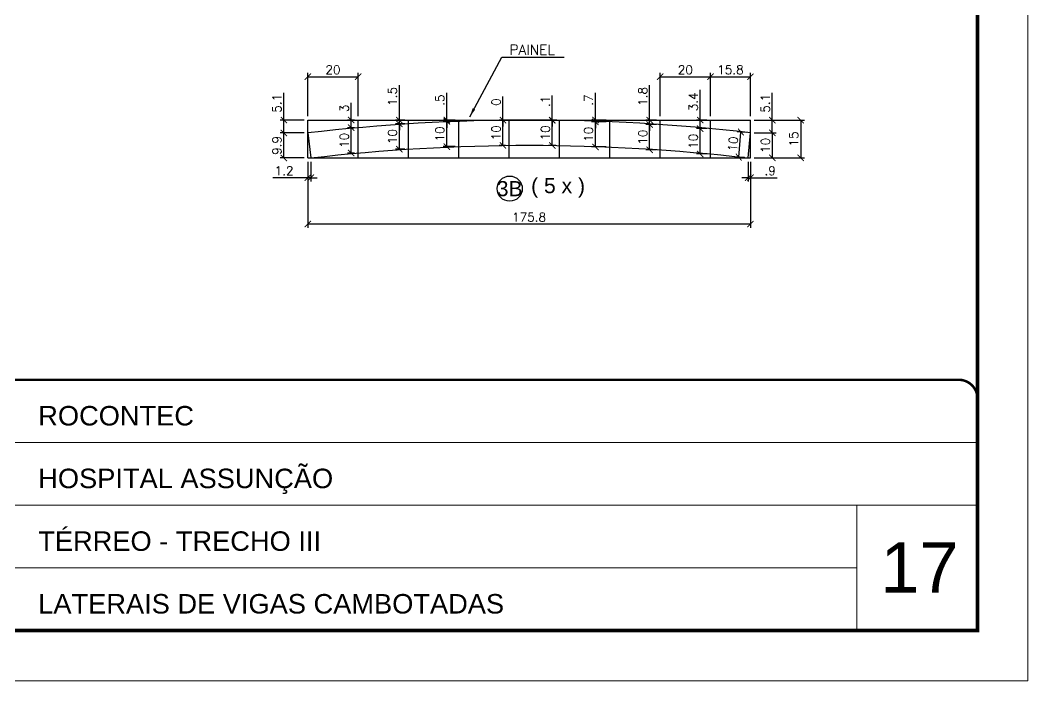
# Model space of a CAD drawing. Extents: x 2582 to 128055, y -26396 to 2611.
# Drawn here: x 3266 to 4067, y -3424 to -2899 of the extents above; entities that cross this region are included whole.
import ezdxf
from ezdxf.enums import TextEntityAlignment as Align

# ---------------------------------------------------------------- set-up
doc = ezdxf.new("R2010")
doc.units = 0
doc.header["$PDMODE"] = 35
doc.linetypes.add('CONTINUO', pattern=[0])
doc.linetypes.add('DASHED', pattern=[0.75, 0.5, -0.25])
for name, color, linetype in [('220', 4, 'Continuous'), ('COTA', 241, 'Continuous'), ('Painéis', 200, 'Continuous'), ('Romaneio', 10, 'Continuous')]:
    doc.layers.add(name, color=color, linetype=linetype)
for name, color, linetype, lineweight in [('CARIMBO', 255, 'Continuous', 9), ('Folhas', 255, 'Continuous', 9), ('SARRAFO DE PRESSAO', 251, 'DASHED', 9)]:
    doc.layers.add(name, color=color, linetype=linetype, lineweight=lineweight)
doc.styles.add('ARIAL', font='arial.ttf')
doc.styles.add('COTA TECNICA', font='techl___.ttf', dxfattribs={"height": 10})
doc.styles.add('Romans', font='romans.shx')
doc.dimstyles.new('Cota Seção (2x)', dxfattribs={"dimtxt": 7, "dimasz": 5, "dimexe": 3, "dimexo": 3, "dimgap": 2, "dimtad": 3, "dimdec": 1, "dimlfac": 0.5, "dimzin": 12, "dimdsep": 46, "dimtxsty": 'Romans', "dimblk": 'ARCHTICK', "dimcen": 0, "dimclrd": 4, "dimclre": 4, "dimclrt": 1, "dimadec": 1, "dimazin": 3, "dimtfac": 1, "dimtdec": 1, "dimtmove": 0, "dimatfit": 3, "dimldrblk": 'OBLIQUE', "dimfxl": 1, "dimtolj": 1, "dimtzin": 12, "dimarcsym": 0})
doc.dimstyles.new('PAINEL', dxfattribs={"dimtxt": 10, "dimasz": 3, "dimexe": 3, "dimexo": 3, "dimgap": 3, "dimtad": 1, "dimdec": 1, "dimzin": 12, "dimdsep": 46, "dimtxsty": 'COTA TECNICA', "dimblk1": 'OBLIQUE', "dimblk2": 'OBLIQUE', "dimsah": 1, "dimcen": 0.9, "dimclrd": 4, "dimclre": 4, "dimclrt": 240, "dimadec": 1, "dimazin": 3, "dimtfac": 1, "dimtdec": 1, "dimtmove": 0, "dimatfit": 3, "dimfxl": 1, "dimtolj": 1, "dimtzin": 12, "dimarcsym": 0})

# ---------------------------------------------------------------- blocks, each defined once
blk = doc.blocks.new('9999999999')
at = {"color": 30, "linetype": 'CONTINUO'}
for p, q in [((98564.56, 34379.64), (99583.98, 34379.64)), ((98564.56, 34329.83), (99487.98, 34329.83)), ((99583.98, 34329.83), (99487.98, 34329.83)), ((99487.98, 34329.83), (99487.98, 34230.21)), ((98564.56, 34280.02), (99487.98, 34280.02))]:
    blk.add_line(p, q, dxfattribs=at)
at = {"color": 30, "linetype": 'CONTINUO', "const_width": 2}
blk.add_lwpolyline([(99583.98, 34230.21), (99583.98, 34414.45, 0.414214), (99568.98, 34429.45), (98228.98, 34429.45, 0.414214), (98213.98, 34414.45), (98213.98, 34245.21, 0.414214), (98228.98, 34230.21), (99583.98, 34230.21)], format="xyb", dxfattribs=at)
at = {"layer": 'Folhas'}
blk.add_lwpolyline([(98138.98, 34190.21), (99623.98, 34190.21), (99623.98, 35240.21), (98138.98, 35240.21)], close=True, dxfattribs=at)
at = {"layer": 'Folhas', "color": 30, "const_width": 3}
blk.add_lwpolyline([(98213.98, 34230.21), (99583.98, 34230.21), (99583.98, 35200.21), (98213.98, 35200.21)], close=True, dxfattribs=at)
at = {"color": 7, "linetype": 'Continuous', "ltscale": 5, "style": 'ARIAL'}
for s, height, p in [('ROCONTEC', 15.483, (98837.68, 34393.13)), ('HOSPITAL ASSUNÇÃO', 15.4829, (98837.68, 34343.32)), ('TÉRREO - TRECHO III', 15.4829, (98837.68, 34293.51)), ('LATERAIS DE VIGAS CAMBOTADAS', 15.4829, (98837.68, 34243.7))]:
    blk.add_text(s, height=height, dxfattribs=at).set_placement(p)
blk = doc.blocks.new('_ArchTick')
at = {"color": 0, "linetype": 'ByBlock', "const_width": 0.15}
blk.add_lwpolyline([(-0.5, -0.5), (0.5, 0.5)], dxfattribs=at)
blk = doc.blocks.new('*D692')
at = {"layer": '220', "color": 4, "lineweight": -2, "transparency": 16777216}
for p, q in [((3494.51, -2975.89), (3494.51, -2941.4)), ((3494.51, -2944.4), (3534.51, -2944.4)), ((3534.51, -2975.89), (3534.51, -2941.4))]:
    blk.add_line(p, q, dxfattribs=at)
at = {"layer": 'Defpoints', "color": 0, "transparency": 16777216}
for p in [(3534.51, -2944.4), (3494.51, -2978.89), (3534.51, -2978.89)]:
    blk.add_point(p, dxfattribs=at)
at = {"layer": '220', "color": 4, "lineweight": -2, "transparency": 16777216, "xscale": 5, "yscale": 5, "zscale": 5, "rotation": 180}
blk.add_blockref('_ArchTick', (3494.51, -2944.4), dxfattribs=at)
at = {"layer": '220', "color": 4, "lineweight": -2, "transparency": 16777216, "xscale": 5, "yscale": 5, "zscale": 5}
blk.add_blockref('_ArchTick', (3534.51, -2944.4), dxfattribs=at)
at = {"layer": '220', "color": 1, "transparency": 16777216, "insert": (3514.51, -2938.9), "char_height": 7, "attachment_point": 5, "style": 'Romans'}
blk.add_mtext('\\A1;20', dxfattribs=at)
blk = doc.blocks.new('_Oblique')
at = {"color": 0, "linetype": 'ByBlock', "lineweight": -2}
blk.add_line((-0.5, -0.5), (0.5, 0.5), dxfattribs=at)
blk = doc.blocks.new('*D693')
at = {"layer": '220', "color": 4, "lineweight": -2, "transparency": 16777216}
for p, q in [((3774.51, -2975.89), (3774.51, -2941.4)), ((3774.51, -2944.4), (3814.51, -2944.4)), ((3814.51, -2975.89), (3814.51, -2941.4))]:
    blk.add_line(p, q, dxfattribs=at)
at = {"layer": 'Defpoints', "color": 0, "transparency": 16777216}
for p in [(3814.51, -2944.4), (3774.51, -2978.89), (3814.51, -2978.89)]:
    blk.add_point(p, dxfattribs=at)
at = {"layer": '220', "color": 4, "lineweight": -2, "transparency": 16777216, "xscale": 5, "yscale": 5, "zscale": 5, "rotation": 180}
blk.add_blockref('_ArchTick', (3774.51, -2944.4), dxfattribs=at)
at = {"layer": '220', "color": 4, "lineweight": -2, "transparency": 16777216, "xscale": 5, "yscale": 5, "zscale": 5}
blk.add_blockref('_ArchTick', (3814.51, -2944.4), dxfattribs=at)
at = {"layer": '220', "color": 1, "transparency": 16777216, "insert": (3794.51, -2938.9), "char_height": 7, "attachment_point": 5, "style": 'Romans'}
blk.add_mtext('\\A1;20', dxfattribs=at)
blk = doc.blocks.new('*D694')
at = {"layer": '220', "color": 4, "lineweight": -2, "transparency": 16777216}
for p, q in [((3814.51, -2975.89), (3814.51, -2941.4)), ((3814.51, -2944.4), (3846.18, -2944.4)), ((3846.18, -2975.89), (3846.18, -2941.4))]:
    blk.add_line(p, q, dxfattribs=at)
at = {"layer": 'Defpoints', "color": 0, "transparency": 16777216}
for p in [(3846.18, -2944.4), (3814.51, -2978.89), (3846.18, -2978.89)]:
    blk.add_point(p, dxfattribs=at)
at = {"layer": '220', "color": 4, "lineweight": -2, "transparency": 16777216, "xscale": 5, "yscale": 5, "zscale": 5, "rotation": 180}
blk.add_blockref('_ArchTick', (3814.51, -2944.4), dxfattribs=at)
at = {"layer": '220', "color": 4, "lineweight": -2, "transparency": 16777216, "xscale": 5, "yscale": 5, "zscale": 5}
blk.add_blockref('_ArchTick', (3846.18, -2944.4), dxfattribs=at)
at = {"layer": '220', "color": 1, "transparency": 16777216, "insert": (3830.34, -2938.9), "char_height": 7, "attachment_point": 5, "style": 'Romans'}
blk.add_mtext('\\A1;15.8', dxfattribs=at)
blk = doc.blocks.new('*D695')
at = {"layer": '220', "color": 4, "lineweight": -2, "transparency": 16777216}
for p, q in [((3529, -2978.89), (3529, -2965.23)), ((3531.51, -2978.89), (3526, -2978.89)), ((3531.51, -2984.99), (3526, -2984.99)), ((3529, -2984.99), (3529, -2978.89))]:
    blk.add_line(p, q, dxfattribs=at)
at = {"layer": 'Defpoints', "color": 0, "transparency": 16777216}
for p in [(3529, -2978.89), (3534.51, -2978.89), (3534.51, -2984.99)]:
    blk.add_point(p, dxfattribs=at)
at = {"layer": '220', "color": 4, "lineweight": -2, "transparency": 16777216, "xscale": 5, "yscale": 5, "zscale": 5}
for p, rotation in [((3529, -2978.89), 90), ((3529, -2984.99), 270)]:
    blk.add_blockref('_ArchTick', p, dxfattribs=dict(at, rotation=rotation))
at = {"layer": '220', "color": 1, "transparency": 16777216, "insert": (3523.5, -2969.56), "char_height": 7, "attachment_point": 5, "rotation": 90, "style": 'Romans'}
blk.add_mtext('\\A1;3', dxfattribs=at)
blk = doc.blocks.new('*D696')
at = {"layer": '220', "color": 4, "lineweight": -2, "transparency": 16777216}
for p, q in [((3531.51, -2984.99), (3526, -2984.99)), ((3529, -3005.07), (3529, -2984.99)), ((3531.51, -3005.07), (3526, -3005.07))]:
    blk.add_line(p, q, dxfattribs=at)
at = {"layer": 'Defpoints', "color": 0, "transparency": 16777216}
for p in [(3529, -2984.99), (3534.51, -2984.99), (3534.51, -3005.07)]:
    blk.add_point(p, dxfattribs=at)
at = {"layer": '220', "color": 4, "lineweight": -2, "transparency": 16777216, "xscale": 5, "yscale": 5, "zscale": 5}
for p, rotation in [((3529, -2984.99), 90), ((3529, -3005.07), 270)]:
    blk.add_blockref('_ArchTick', p, dxfattribs=dict(at, rotation=rotation))
at = {"layer": '220', "color": 1, "transparency": 16777216, "insert": (3523.5, -2995.03), "char_height": 7, "attachment_point": 5, "rotation": 90, "style": 'Romans'}
blk.add_mtext('\\A1;10', dxfattribs=at)
blk = doc.blocks.new('*D697')
at = {"layer": '220', "color": 4, "lineweight": -2, "transparency": 16777216}
for p, q in [((3571.51, -2981.93), (3564.25, -2981.93)), ((3567.25, -3001.97), (3567.25, -2981.93)), ((3571.51, -3001.97), (3564.25, -3001.97))]:
    blk.add_line(p, q, dxfattribs=at)
at = {"layer": 'Defpoints', "color": 0, "transparency": 16777216}
for p in [(3567.25, -2981.93), (3574.51, -2981.93), (3574.51, -3001.97)]:
    blk.add_point(p, dxfattribs=at)
at = {"layer": '220', "color": 4, "lineweight": -2, "transparency": 16777216, "xscale": 5, "yscale": 5, "zscale": 5}
for p, rotation in [((3567.25, -2981.93), 90), ((3567.25, -3001.97), 270)]:
    blk.add_blockref('_ArchTick', p, dxfattribs=dict(at, rotation=rotation))
at = {"layer": '220', "color": 1, "transparency": 16777216, "insert": (3561.75, -2991.95), "char_height": 7, "attachment_point": 5, "rotation": 90, "style": 'Romans'}
blk.add_mtext('\\A1;10', dxfattribs=at)
blk = doc.blocks.new('*D698')
at = {"layer": '220', "color": 4, "lineweight": -2, "transparency": 16777216}
for p, q in [((3567.25, -2978.89), (3567.25, -2951.23)), ((3571.51, -2978.89), (3564.25, -2978.89)), ((3571.51, -2981.93), (3564.25, -2981.93)), ((3567.25, -2981.93), (3567.25, -2978.89)), ((3567.25, -2981.93), (3567.25, -2986.93))]:
    blk.add_line(p, q, dxfattribs=at)
at = {"layer": 'Defpoints', "color": 0, "transparency": 16777216}
for p in [(3567.25, -2978.89), (3574.51, -2978.89), (3574.51, -2981.93)]:
    blk.add_point(p, dxfattribs=at)
at = {"layer": '220', "color": 4, "lineweight": -2, "transparency": 16777216, "xscale": 5, "yscale": 5, "zscale": 5}
for p, rotation in [((3567.25, -2978.89), 270), ((3567.25, -2981.93), 90)]:
    blk.add_blockref('_ArchTick', p, dxfattribs=dict(at, rotation=rotation))
at = {"layer": '220', "color": 1, "transparency": 16777216, "insert": (3561.75, -2960.06), "char_height": 7, "attachment_point": 5, "rotation": 90, "style": 'Romans'}
blk.add_mtext('\\A1;1.5', dxfattribs=at)
blk = doc.blocks.new('*D699')
at = {"layer": '220', "color": 4, "lineweight": -2, "transparency": 16777216}
for p, q in [((3611.51, -2979.93), (3601.98, -2979.93)), ((3604.98, -2999.94), (3604.98, -2979.93)), ((3611.51, -2999.94), (3601.98, -2999.94))]:
    blk.add_line(p, q, dxfattribs=at)
at = {"layer": 'Defpoints', "color": 0, "transparency": 16777216}
for p in [(3604.98, -2979.93), (3614.51, -2979.93), (3614.51, -2999.94)]:
    blk.add_point(p, dxfattribs=at)
at = {"layer": '220', "color": 4, "lineweight": -2, "transparency": 16777216, "xscale": 5, "yscale": 5, "zscale": 5}
for p, rotation in [((3604.98, -2979.93), 90), ((3604.98, -2999.94), 270)]:
    blk.add_blockref('_ArchTick', p, dxfattribs=dict(at, rotation=rotation))
at = {"layer": '220', "color": 1, "transparency": 16777216, "insert": (3599.48, -2989.93), "char_height": 7, "attachment_point": 5, "rotation": 90, "style": 'Romans'}
blk.add_mtext('\\A1;10', dxfattribs=at)
blk = doc.blocks.new('*D700')
at = {"layer": '220', "color": 4, "lineweight": -2, "transparency": 16777216}
for p, q in [((3604.98, -2978.89), (3604.98, -2957.23)), ((3611.51, -2978.89), (3601.98, -2978.89)), ((3611.51, -2979.93), (3601.98, -2979.93)), ((3604.98, -2979.93), (3604.98, -2978.89)), ((3604.98, -2979.93), (3604.98, -2984.93))]:
    blk.add_line(p, q, dxfattribs=at)
at = {"layer": 'Defpoints', "color": 0, "transparency": 16777216}
for p in [(3604.98, -2978.89), (3614.51, -2978.89), (3614.51, -2979.93)]:
    blk.add_point(p, dxfattribs=at)
at = {"layer": '220', "color": 4, "lineweight": -2, "transparency": 16777216, "xscale": 5, "yscale": 5, "zscale": 5}
for p, rotation in [((3604.98, -2978.89), 270), ((3604.98, -2979.93), 90)]:
    blk.add_blockref('_ArchTick', p, dxfattribs=dict(at, rotation=rotation))
at = {"layer": '220', "color": 1, "transparency": 16777216, "insert": (3599.48, -2963.06), "char_height": 7, "attachment_point": 5, "rotation": 90, "style": 'Romans'}
blk.add_mtext('\\A1;.5', dxfattribs=at)
blk = doc.blocks.new('*D701')
at = {"layer": '220', "color": 4, "lineweight": -2, "transparency": 16777216}
for p, q in [((3651.51, -2978.98), (3646.61, -2978.98)), ((3649.61, -2998.98), (3649.61, -2978.98)), ((3651.51, -2998.98), (3646.61, -2998.98))]:
    blk.add_line(p, q, dxfattribs=at)
at = {"layer": 'Defpoints', "color": 0, "transparency": 16777216}
for p in [(3649.61, -2978.98), (3654.51, -2978.98), (3654.51, -2998.98)]:
    blk.add_point(p, dxfattribs=at)
at = {"layer": '220', "color": 4, "lineweight": -2, "transparency": 16777216, "xscale": 5, "yscale": 5, "zscale": 5}
for p, rotation in [((3649.61, -2978.98), 90), ((3649.61, -2998.98), 270)]:
    blk.add_blockref('_ArchTick', p, dxfattribs=dict(at, rotation=rotation))
at = {"layer": '220', "color": 1, "transparency": 16777216, "insert": (3644.11, -2988.98), "char_height": 7, "attachment_point": 5, "rotation": 90, "style": 'Romans'}
blk.add_mtext('\\A1;10', dxfattribs=at)
blk = doc.blocks.new('*D702')
at = {"layer": '220', "color": 4, "lineweight": -2, "transparency": 16777216}
for p, q in [((3649.61, -2978.89), (3649.61, -2960.23)), ((3651.51, -2978.89), (3646.61, -2978.89)), ((3651.51, -2978.98), (3646.61, -2978.98)), ((3649.61, -2978.98), (3649.61, -2978.89)), ((3649.61, -2978.98), (3649.61, -2983.98))]:
    blk.add_line(p, q, dxfattribs=at)
at = {"layer": 'Defpoints', "color": 0, "transparency": 16777216}
for p in [(3649.61, -2978.89), (3654.51, -2978.89), (3654.51, -2978.98)]:
    blk.add_point(p, dxfattribs=at)
at = {"layer": '220', "color": 4, "lineweight": -2, "transparency": 16777216, "xscale": 5, "yscale": 5, "zscale": 5}
for p, rotation in [((3649.61, -2978.89), 270), ((3649.61, -2978.98), 90)]:
    blk.add_blockref('_ArchTick', p, dxfattribs=dict(at, rotation=rotation))
at = {"layer": '220', "color": 1, "transparency": 16777216, "insert": (3644.11, -2964.56), "char_height": 7, "attachment_point": 5, "rotation": 90, "style": 'Romans'}
blk.add_mtext('\\A1;0', dxfattribs=at)
blk = doc.blocks.new('*D703')
at = {"layer": '220', "color": 4, "lineweight": -2, "transparency": 16777216}
for p, q in [((3691.51, -2979.08), (3685.77, -2979.08)), ((3688.77, -2999.08), (3688.77, -2979.08)), ((3691.51, -2999.08), (3685.77, -2999.08))]:
    blk.add_line(p, q, dxfattribs=at)
at = {"layer": 'Defpoints', "color": 0, "transparency": 16777216}
for p in [(3688.77, -2979.08), (3694.51, -2979.08), (3694.51, -2999.08)]:
    blk.add_point(p, dxfattribs=at)
at = {"layer": '220', "color": 4, "lineweight": -2, "transparency": 16777216, "xscale": 5, "yscale": 5, "zscale": 5}
for p, rotation in [((3688.77, -2979.08), 90), ((3688.77, -2999.08), 270)]:
    blk.add_blockref('_ArchTick', p, dxfattribs=dict(at, rotation=rotation))
at = {"layer": '220', "color": 1, "transparency": 16777216, "insert": (3683.27, -2989.08), "char_height": 7, "attachment_point": 5, "rotation": 90, "style": 'Romans'}
blk.add_mtext('\\A1;10', dxfattribs=at)
blk = doc.blocks.new('*D704')
at = {"layer": '220', "color": 4, "lineweight": -2, "transparency": 16777216}
for p, q in [((3688.77, -2978.89), (3688.77, -2959.23)), ((3691.51, -2978.89), (3685.77, -2978.89)), ((3691.51, -2979.08), (3685.77, -2979.08)), ((3688.77, -2979.08), (3688.77, -2978.89)), ((3688.77, -2979.08), (3688.77, -2984.08))]:
    blk.add_line(p, q, dxfattribs=at)
at = {"layer": 'Defpoints', "color": 0, "transparency": 16777216}
for p in [(3688.77, -2978.89), (3694.51, -2978.89), (3694.51, -2979.08)]:
    blk.add_point(p, dxfattribs=at)
at = {"layer": '220', "color": 4, "lineweight": -2, "transparency": 16777216, "xscale": 5, "yscale": 5, "zscale": 5}
for p, rotation in [((3688.77, -2978.89), 270), ((3688.77, -2979.08), 90)]:
    blk.add_blockref('_ArchTick', p, dxfattribs=dict(at, rotation=rotation))
at = {"layer": '220', "color": 1, "transparency": 16777216, "insert": (3683.27, -2964.06), "char_height": 7, "attachment_point": 5, "rotation": 90, "style": 'Romans'}
blk.add_mtext('\\A1;.1', dxfattribs=at)
blk = doc.blocks.new('*D705')
at = {"layer": '220', "color": 4, "lineweight": -2, "transparency": 16777216}
for p, q in [((3731.51, -2980.23), (3720.06, -2980.23)), ((3723.06, -3000.25), (3723.06, -2980.23)), ((3731.51, -3000.25), (3720.06, -3000.25))]:
    blk.add_line(p, q, dxfattribs=at)
at = {"layer": 'Defpoints', "color": 0, "transparency": 16777216}
for p in [(3723.06, -2980.23), (3734.51, -2980.23), (3734.51, -3000.25)]:
    blk.add_point(p, dxfattribs=at)
at = {"layer": '220', "color": 4, "lineweight": -2, "transparency": 16777216, "xscale": 5, "yscale": 5, "zscale": 5}
for p, rotation in [((3723.06, -2980.23), 90), ((3723.06, -3000.25), 270)]:
    blk.add_blockref('_ArchTick', p, dxfattribs=dict(at, rotation=rotation))
at = {"layer": '220', "color": 1, "transparency": 16777216, "insert": (3717.56, -2990.24), "char_height": 7, "attachment_point": 5, "rotation": 90, "style": 'Romans'}
blk.add_mtext('\\A1;10', dxfattribs=at)
blk = doc.blocks.new('*D706')
at = {"layer": '220', "color": 4, "lineweight": -2, "transparency": 16777216}
for p, q in [((3723.06, -2978.89), (3723.06, -2957.23)), ((3731.51, -2978.89), (3720.06, -2978.89)), ((3731.51, -2980.23), (3720.06, -2980.23)), ((3723.06, -2980.23), (3723.06, -2978.89)), ((3723.06, -2980.23), (3723.06, -2985.23))]:
    blk.add_line(p, q, dxfattribs=at)
at = {"layer": 'Defpoints', "color": 0, "transparency": 16777216}
for p in [(3723.06, -2978.89), (3734.51, -2978.89), (3734.51, -2980.23)]:
    blk.add_point(p, dxfattribs=at)
at = {"layer": '220', "color": 4, "lineweight": -2, "transparency": 16777216, "xscale": 5, "yscale": 5, "zscale": 5}
for p, rotation in [((3723.06, -2978.89), 270), ((3723.06, -2980.23), 90)]:
    blk.add_blockref('_ArchTick', p, dxfattribs=dict(at, rotation=rotation))
at = {"layer": '220', "color": 1, "transparency": 16777216, "insert": (3717.56, -2963.06), "char_height": 7, "attachment_point": 5, "rotation": 90, "style": 'Romans'}
blk.add_mtext('\\A1;.7', dxfattribs=at)
blk = doc.blocks.new('*D707')
at = {"layer": '220', "color": 4, "lineweight": -2, "transparency": 16777216}
for p, q in [((3771.51, -2982.44), (3763.15, -2982.44)), ((3766.15, -3002.48), (3766.15, -2982.44)), ((3771.51, -3002.48), (3763.15, -3002.48))]:
    blk.add_line(p, q, dxfattribs=at)
at = {"layer": 'Defpoints', "color": 0, "transparency": 16777216}
for p in [(3766.15, -2982.44), (3774.51, -2982.44), (3774.51, -3002.48)]:
    blk.add_point(p, dxfattribs=at)
at = {"layer": '220', "color": 4, "lineweight": -2, "transparency": 16777216, "xscale": 5, "yscale": 5, "zscale": 5}
for p, rotation in [((3766.15, -2982.44), 90), ((3766.15, -3002.48), 270)]:
    blk.add_blockref('_ArchTick', p, dxfattribs=dict(at, rotation=rotation))
at = {"layer": '220', "color": 1, "transparency": 16777216, "insert": (3760.65, -2992.46), "char_height": 7, "attachment_point": 5, "rotation": 90, "style": 'Romans'}
blk.add_mtext('\\A1;10', dxfattribs=at)
blk = doc.blocks.new('*D708')
at = {"layer": '220', "color": 4, "lineweight": -2, "transparency": 16777216}
for p, q in [((3766.15, -2978.89), (3766.15, -2951.23)), ((3771.51, -2978.89), (3763.15, -2978.89)), ((3771.51, -2982.44), (3763.15, -2982.44)), ((3766.15, -2982.44), (3766.15, -2978.89)), ((3766.15, -2982.44), (3766.15, -2987.44))]:
    blk.add_line(p, q, dxfattribs=at)
at = {"layer": 'Defpoints', "color": 0, "transparency": 16777216}
for p in [(3766.15, -2978.89), (3774.51, -2978.89), (3774.51, -2982.44)]:
    blk.add_point(p, dxfattribs=at)
at = {"layer": '220', "color": 4, "lineweight": -2, "transparency": 16777216, "xscale": 5, "yscale": 5, "zscale": 5}
for p, rotation in [((3766.15, -2978.89), 270), ((3766.15, -2982.44), 90)]:
    blk.add_blockref('_ArchTick', p, dxfattribs=dict(at, rotation=rotation))
at = {"layer": '220', "color": 1, "transparency": 16777216, "insert": (3760.65, -2960.06), "char_height": 7, "attachment_point": 5, "rotation": 90, "style": 'Romans'}
blk.add_mtext('\\A1;1.8', dxfattribs=at)
blk = doc.blocks.new('*D709')
at = {"layer": '220', "color": 4, "lineweight": -2, "transparency": 16777216}
for p, q in [((3811.51, -2985.7), (3803.32, -2985.7)), ((3806.32, -3005.79), (3806.32, -2985.7)), ((3811.51, -3005.79), (3803.32, -3005.79))]:
    blk.add_line(p, q, dxfattribs=at)
at = {"layer": 'Defpoints', "color": 0, "transparency": 16777216}
for p in [(3806.32, -2985.7), (3814.51, -2985.7), (3814.51, -3005.79)]:
    blk.add_point(p, dxfattribs=at)
at = {"layer": '220', "color": 4, "lineweight": -2, "transparency": 16777216, "xscale": 5, "yscale": 5, "zscale": 5}
for p, rotation in [((3806.32, -2985.7), 90), ((3806.32, -3005.79), 270)]:
    blk.add_blockref('_ArchTick', p, dxfattribs=dict(at, rotation=rotation))
at = {"layer": '220', "color": 1, "transparency": 16777216, "insert": (3800.82, -2995.75), "char_height": 7, "attachment_point": 5, "rotation": 90, "style": 'Romans'}
blk.add_mtext('\\A1;10', dxfattribs=at)
blk = doc.blocks.new('*D710')
at = {"layer": '220', "color": 4, "lineweight": -2, "transparency": 16777216}
for p, q in [((3806.32, -2978.89), (3806.32, -2954.89)), ((3811.51, -2978.89), (3803.32, -2978.89)), ((3811.51, -2985.7), (3803.32, -2985.7)), ((3806.32, -2985.7), (3806.32, -2978.89))]:
    blk.add_line(p, q, dxfattribs=at)
at = {"layer": 'Defpoints', "color": 0, "transparency": 16777216}
for p in [(3806.32, -2978.89), (3814.51, -2978.89), (3814.51, -2985.7)]:
    blk.add_point(p, dxfattribs=at)
at = {"layer": '220', "color": 4, "lineweight": -2, "transparency": 16777216, "xscale": 5, "yscale": 5, "zscale": 5}
for p, rotation in [((3806.32, -2978.89), 90), ((3806.32, -2985.7), 270)]:
    blk.add_blockref('_ArchTick', p, dxfattribs=dict(at, rotation=rotation))
at = {"layer": '220', "color": 1, "transparency": 16777216, "insert": (3800.82, -2964.39), "char_height": 7, "attachment_point": 5, "rotation": 90, "style": 'Romans'}
blk.add_mtext('\\A1;3.4', dxfattribs=at)
blk = doc.blocks.new('*D711')
at = {"layer": '220', "color": 4, "lineweight": -2, "transparency": 16777216}
for p, q in [((3843.19, -2988.78), (3835.69, -2988.12)), ((3836.92, -3008.31), (3838.68, -2988.38)), ((3841.44, -3008.71), (3833.93, -3008.05))]:
    blk.add_line(p, q, dxfattribs=at)
at = {"layer": 'Defpoints', "color": 0, "transparency": 16777216}
for p in [(3838.68, -2988.38), (3846.18, -2989.04), (3844.43, -3008.97)]:
    blk.add_point(p, dxfattribs=at)
at = {"layer": '220', "color": 4, "lineweight": -2, "transparency": 16777216, "xscale": 5, "yscale": 5, "zscale": 5}
for p, rotation in [((3838.68, -2988.38), 84.97581065511363), ((3836.92, -3008.31), 264.9758106551136)]:
    blk.add_blockref('_ArchTick', p, dxfattribs=dict(at, rotation=rotation))
at = {"layer": '220', "color": 1, "transparency": 16777216, "insert": (3832.32, -2997.86), "char_height": 7, "attachment_point": 5, "rotation": 84.97581, "style": 'Romans'}
blk.add_mtext('\\A1;10', dxfattribs=at)
blk = doc.blocks.new('*D712')
at = {"layer": '220', "color": 4, "lineweight": -2, "transparency": 16777216}
for p, q in [((3863.61, -2978.89), (3863.61, -2957.23)), ((3849.18, -2978.89), (3866.61, -2978.89)), ((3863.61, -2989.04), (3863.61, -2978.89)), ((3849.18, -2989.04), (3866.61, -2989.04))]:
    blk.add_line(p, q, dxfattribs=at)
at = {"layer": 'Defpoints', "color": 0, "transparency": 16777216}
for p in [(3846.18, -2978.89), (3863.61, -2978.89), (3846.18, -2989.04)]:
    blk.add_point(p, dxfattribs=at)
at = {"layer": '220', "color": 4, "lineweight": -2, "transparency": 16777216, "xscale": 5, "yscale": 5, "zscale": 5}
for p, rotation in [((3863.61, -2978.89), 90), ((3863.61, -2989.04), 270)]:
    blk.add_blockref('_ArchTick', p, dxfattribs=dict(at, rotation=rotation))
at = {"layer": '220', "color": 1, "transparency": 16777216, "insert": (3858.11, -2965.56), "char_height": 7, "attachment_point": 5, "rotation": 90, "style": 'Romans'}
blk.add_mtext('\\A1;5.1', dxfattribs=at)
blk = doc.blocks.new('*D713')
at = {"layer": '220', "color": 4, "lineweight": -2, "transparency": 16777216}
for p, q in [((3849.18, -2989.04), (3866.61, -2989.04)), ((3863.61, -2989.04), (3863.61, -3008.97)), ((3849.18, -3008.97), (3866.61, -3008.97))]:
    blk.add_line(p, q, dxfattribs=at)
at = {"layer": 'Defpoints', "color": 0, "transparency": 16777216}
for p in [(3846.18, -2989.04), (3846.18, -3008.97), (3863.61, -3008.97)]:
    blk.add_point(p, dxfattribs=at)
at = {"layer": '220', "color": 4, "lineweight": -2, "transparency": 16777216, "xscale": 5, "yscale": 5, "zscale": 5}
for p, rotation in [((3863.61, -2989.04), 90), ((3863.61, -3008.97), 270)]:
    blk.add_blockref('_ArchTick', p, dxfattribs=dict(at, rotation=rotation))
at = {"layer": '220', "color": 1, "transparency": 16777216, "insert": (3858.11, -2999), "char_height": 7, "attachment_point": 5, "rotation": 90, "style": 'Romans'}
blk.add_mtext('\\A1;10', dxfattribs=at)
blk = doc.blocks.new('*D714')
at = {"layer": '220', "color": 4, "lineweight": -2, "transparency": 16777216}
for p, q in [((3849.18, -2978.89), (3889.13, -2978.89)), ((3886.13, -2978.89), (3886.13, -3008.97)), ((3849.18, -3008.97), (3889.13, -3008.97))]:
    blk.add_line(p, q, dxfattribs=at)
at = {"layer": 'Defpoints', "color": 0, "transparency": 16777216}
for p in [(3846.18, -2978.89), (3846.18, -3008.97), (3886.13, -3008.97)]:
    blk.add_point(p, dxfattribs=at)
at = {"layer": '220', "color": 4, "lineweight": -2, "transparency": 16777216, "xscale": 5, "yscale": 5, "zscale": 5}
for p, rotation in [((3886.13, -2978.89), 90), ((3886.13, -3008.97), 270)]:
    blk.add_blockref('_ArchTick', p, dxfattribs=dict(at, rotation=rotation))
at = {"layer": '220', "color": 1, "transparency": 16777216, "insert": (3880.63, -2993.93), "char_height": 7, "attachment_point": 5, "rotation": 90, "style": 'Romans'}
blk.add_mtext('\\A1;15', dxfattribs=at)
blk = doc.blocks.new('*D715')
at = {"layer": '220', "color": 4, "lineweight": -2, "transparency": 16777216}
for p, q in [((3494.51, -3011.97), (3494.51, -3064.51)), ((3846.18, -3011.97), (3846.18, -3064.51)), ((3846.18, -3061.51), (3494.51, -3061.51))]:
    blk.add_line(p, q, dxfattribs=at)
at = {"layer": 'Defpoints', "color": 0, "transparency": 16777216}
for p in [(3494.51, -3008.97), (3846.18, -3008.97), (3494.51, -3061.51)]:
    blk.add_point(p, dxfattribs=at)
at = {"layer": '220', "color": 4, "lineweight": -2, "transparency": 16777216, "xscale": 5, "yscale": 5, "zscale": 5, "rotation": 180}
blk.add_blockref('_ArchTick', (3494.51, -3061.51), dxfattribs=at)
at = {"layer": '220', "color": 4, "lineweight": -2, "transparency": 16777216, "xscale": 5, "yscale": 5, "zscale": 5}
blk.add_blockref('_ArchTick', (3846.18, -3061.51), dxfattribs=at)
at = {"layer": '220', "color": 1, "transparency": 16777216, "insert": (3670.34, -3056.01), "char_height": 7, "attachment_point": 5, "style": 'Romans'}
blk.add_mtext('\\A1;175.8', dxfattribs=at)
blk = doc.blocks.new('*D716')
at = {"layer": '220', "color": 4, "lineweight": -2, "transparency": 16777216}
for p, q in [((3494.51, -3011.97), (3494.51, -3027.65)), ((3496.84, -3011.97), (3496.84, -3027.65)), ((3494.51, -3024.65), (3466.84, -3024.65)), ((3496.84, -3024.65), (3494.51, -3024.65)), ((3496.84, -3024.65), (3501.84, -3024.65))]:
    blk.add_line(p, q, dxfattribs=at)
at = {"layer": 'Defpoints', "color": 0, "transparency": 16777216}
for p in [(3494.51, -3008.97), (3496.84, -3008.97), (3494.51, -3024.65)]:
    blk.add_point(p, dxfattribs=at)
at = {"layer": '220', "color": 4, "lineweight": -2, "transparency": 16777216, "xscale": 5, "yscale": 5, "zscale": 5}
blk.add_blockref('_ArchTick', (3494.51, -3024.65), dxfattribs=at)
at = {"layer": '220', "color": 4, "lineweight": -2, "transparency": 16777216, "xscale": 5, "yscale": 5, "zscale": 5, "rotation": 180}
blk.add_blockref('_ArchTick', (3496.84, -3024.65), dxfattribs=at)
at = {"layer": '220', "color": 1, "transparency": 16777216, "insert": (3475.67, -3019.15), "char_height": 7, "attachment_point": 5, "style": 'Romans'}
blk.add_mtext('\\A1;1.2', dxfattribs=at)
blk = doc.blocks.new('*D717')
at = {"layer": '220', "color": 4, "lineweight": -2, "transparency": 16777216}
for p, q in [((3844.43, -3011.97), (3844.43, -3027.65)), ((3846.18, -3011.97), (3846.18, -3027.65)), ((3844.43, -3024.65), (3839.43, -3024.65)), ((3844.43, -3024.65), (3846.18, -3024.65)), ((3846.18, -3024.65), (3867.52, -3024.65))]:
    blk.add_line(p, q, dxfattribs=at)
at = {"layer": 'Defpoints', "color": 0, "transparency": 16777216}
for p in [(3844.43, -3008.97), (3846.18, -3008.97), (3846.18, -3024.65)]:
    blk.add_point(p, dxfattribs=at)
at = {"layer": '220', "color": 4, "lineweight": -2, "transparency": 16777216, "xscale": 5, "yscale": 5, "zscale": 5}
blk.add_blockref('_ArchTick', (3844.43, -3024.65), dxfattribs=at)
at = {"layer": '220', "color": 4, "lineweight": -2, "transparency": 16777216, "xscale": 5, "yscale": 5, "zscale": 5, "rotation": 180}
blk.add_blockref('_ArchTick', (3846.18, -3024.65), dxfattribs=at)
at = {"layer": '220', "color": 1, "transparency": 16777216, "insert": (3861.85, -3019.15), "char_height": 7, "attachment_point": 5, "style": 'Romans'}
blk.add_mtext('\\A1;.9', dxfattribs=at)
blk = doc.blocks.new('*D718')
at = {"layer": '220', "color": 4, "lineweight": -2, "transparency": 16777216}
for p, q in [((3475.53, -2978.89), (3475.53, -2957.23)), ((3491.51, -2978.89), (3472.53, -2978.89)), ((3475.53, -2989.11), (3475.53, -2978.89)), ((3491.51, -2989.11), (3472.53, -2989.11))]:
    blk.add_line(p, q, dxfattribs=at)
at = {"layer": 'Defpoints', "color": 0, "transparency": 16777216}
for p in [(3475.53, -2978.89), (3494.51, -2978.89), (3494.51, -2989.11)]:
    blk.add_point(p, dxfattribs=at)
at = {"layer": '220', "color": 4, "lineweight": -2, "transparency": 16777216, "xscale": 5, "yscale": 5, "zscale": 5}
for p, rotation in [((3475.53, -2978.89), 90), ((3475.53, -2989.11), 270)]:
    blk.add_blockref('_ArchTick', p, dxfattribs=dict(at, rotation=rotation))
at = {"layer": '220', "color": 1, "transparency": 16777216, "insert": (3470.03, -2965.56), "char_height": 7, "attachment_point": 5, "rotation": 90, "style": 'Romans'}
blk.add_mtext('\\A1;5.1', dxfattribs=at)
blk = doc.blocks.new('*D719')
at = {"layer": '220', "color": 4, "lineweight": -2, "transparency": 16777216}
for p, q in [((3491.51, -2989.11), (3472.53, -2989.11)), ((3475.53, -3008.97), (3475.53, -2989.11)), ((3491.51, -3008.97), (3472.53, -3008.97))]:
    blk.add_line(p, q, dxfattribs=at)
at = {"layer": 'Defpoints', "color": 0, "transparency": 16777216}
for p in [(3475.53, -2989.11), (3494.51, -2989.11), (3494.51, -3008.97)]:
    blk.add_point(p, dxfattribs=at)
at = {"layer": '220', "color": 4, "lineweight": -2, "transparency": 16777216, "xscale": 5, "yscale": 5, "zscale": 5}
for p, rotation in [((3475.53, -2989.11), 90), ((3475.53, -3008.97), 270)]:
    blk.add_blockref('_ArchTick', p, dxfattribs=dict(at, rotation=rotation))
at = {"layer": '220', "color": 1, "transparency": 16777216, "insert": (3470.03, -2999.04), "char_height": 7, "attachment_point": 5, "rotation": 90, "style": 'Romans'}
blk.add_mtext('\\A1;9.9', dxfattribs=at)

msp = doc.modelspace()

# ---------------------------------------------------------------- linework, layer by layer
at = {"layer": 'COTA', "linetype": 'ByBlock'}
for p, q in [((3494.51, -2978.89), (3846.18, -2978.89)), ((3494.51, -3008.97), (3494.51, -2978.89)), ((3534.51, -3008.97), (3534.51, -2978.89)), ((3574.51, -3008.97), (3574.51, -2978.89)), ((3614.51, -3008.97), (3614.51, -2978.89)), ((3654.51, -3008.97), (3654.51, -2978.89)), ((3694.51, -3008.97), (3694.51, -2978.89)), ((3734.51, -3008.97), (3734.51, -2978.89)), ((3774.51, -3008.97), (3774.51, -2978.89)), ((3814.51, -3008.97), (3814.51, -2978.89)), ((3846.18, -3008.97), (3846.18, -2978.89)), ((3494.51, -3008.97), (3846.18, -3008.97))]:
    msp.add_line(p, q, dxfattribs=at)
at = {"layer": 'Painéis'}
msp.add_lwpolyline([(3844.43, -3008.97), (3846.18, -2989.04, 0.057885), (3494.51, -2989.11), (3496.84, -3008.97, -0.057973)], format="xyb", close=True, dxfattribs=at)
at = {"layer": 'Romaneio', "color": 1, "linetype": 'ByBlock'}
msp.add_circle((3654.94, -3033.36), 10, dxfattribs=at)

# ---------------------------------------------------------------- block references
at = {"layer": 'SARRAFO DE PRESSAO', "color": 6, "linetype": 'ByBlock'}
msp.add_blockref('9999999999', (-95557.34, -37614.68), dxfattribs=at)

# ---------------------------------------------------------------- texts
at = {"color": 240, "insert": (3690.75, -2926.98), "char_height": 8, "attachment_point": 9, "style": 'Romans'}
msp.add_mtext('\\A1;PAINEL', dxfattribs=at)
at = {"layer": 'CARIMBO', "style": 'ARIAL'}
msp.add_text('17', height=40, dxfattribs=at).set_placement((3949.49, -3354.33))
at = {"layer": 'Romaneio', "color": 255, "linetype": 'ByBlock', "style": 'ARIAL'}
for s, p in [('( 5 x )', (3693.37, -3030.96)), ('3B', (3654.94, -3033.36))]:
    msp.add_text(s, height=12, dxfattribs=at).set_placement(p, align=Align.MIDDLE_CENTER)

# ---------------------------------------------------------------- dimensions: what is measured, and where the dimension line sits
at = {"layer": '220'}
for base, p1, p2, picture, middle in [((3534.51, -2944.4), (3494.51, -2978.89), (3534.51, -2978.89), '*D692', (3514.51, -2938.9)), ((3494.51, -3024.65), (3496.84, -3008.97), (3494.51, -3008.97), '*D716', (3475.67, -3019.15)), ((3494.51, -3061.51), (3846.18, -3008.97), (3494.51, -3008.97), '*D715', (3670.34, -3056.01)), ((3846.18, -3024.65), (3844.43, -3008.97), (3846.18, -3008.97), '*D717', (3861.85, -3019.15))]:
    dim = msp.add_linear_dim(base=base, p1=p1, p2=p2, dimstyle='Cota Seção (2x)', dxfattribs=at)
    dim.commit()
    dim.dimension.update_dxf_attribs({"geometry": picture, "text_midpoint": middle})
for base, p1, p2, picture, middle in [((3814.51, -2944.4), (3774.51, -2978.89), (3814.51, -2978.89), '*D693', (3794.51, -2938.9)), ((3846.18, -2944.4), (3814.51, -2978.89), (3846.18, -2978.89), '*D694', (3830.34, -2938.9))]:
    dim = msp.add_linear_dim(base=base, p1=p1, p2=p2, dimstyle='Cota Seção (2x)', override={"dimtmove": 1}, dxfattribs=at)
    dim.commit()
    dim.dimension.update_dxf_attribs({"geometry": picture, "text_midpoint": middle})
for base, p1, p2, picture, middle in [((3567.25, -2978.89), (3574.51, -2981.93), (3574.51, -2978.89), '*D698', (3561.75, -2960.06)), ((3766.15, -2978.89), (3774.51, -2982.44), (3774.51, -2978.89), '*D708', (3760.65, -2960.06)), ((3475.53, -2978.89), (3494.51, -2989.11), (3494.51, -2978.89), '*D718', (3470.03, -2965.56)), ((3604.98, -2978.89), (3614.51, -2979.93), (3614.51, -2978.89), '*D700', (3599.48, -2963.06)), ((3649.61, -2978.89), (3654.51, -2978.98), (3654.51, -2978.89), '*D702', (3644.11, -2964.56)), ((3688.77, -2978.89), (3694.51, -2979.08), (3694.51, -2978.89), '*D704', (3683.27, -2964.06)), ((3723.06, -2978.89), (3734.51, -2980.23), (3734.51, -2978.89), '*D706', (3717.56, -2963.06)), ((3806.32, -2978.89), (3814.51, -2985.7), (3814.51, -2978.89), '*D710', (3800.82, -2964.39)), ((3528.9983, -2978.8938), (3534.505, -2984.9862), (3534.505, -2978.8938), '*D695', (3523.4983, -2969.5605)), ((3604.98, -2979.93), (3614.51, -2999.94), (3614.51, -2979.93), '*D699', (3599.48, -2989.93)), ((3649.61, -2978.98), (3654.51, -2998.98), (3654.51, -2978.98), '*D701', (3644.11, -2988.98)), ((3688.77, -2979.08), (3694.51, -2999.08), (3694.51, -2979.08), '*D703', (3683.27, -2989.08)), ((3723.06, -2980.23), (3734.51, -3000.25), (3734.51, -2980.23), '*D705', (3717.56, -2990.24)), ((3886.13, -3008.97), (3846.18, -2978.89), (3846.18, -3008.97), '*D714', (3880.63, -2993.93)), ((3475.53, -2989.11), (3494.51, -3008.97), (3494.51, -2989.11), '*D719', (3470.03, -2999.04)), ((3529, -2984.99), (3534.51, -3005.07), (3534.51, -2984.99), '*D696', (3523.5, -2995.03)), ((3567.25, -2981.93), (3574.51, -3001.97), (3574.51, -2981.93), '*D697', (3561.75, -2991.95)), ((3766.15, -2982.44), (3774.51, -3002.48), (3774.51, -2982.44), '*D707', (3760.65, -2992.46)), ((3806.32, -2985.7), (3814.51, -3005.79), (3814.51, -2985.7), '*D709', (3800.82, -2995.75))]:
    dim = msp.add_linear_dim(base=base, p1=p1, p2=p2, angle=90, dimstyle='Cota Seção (2x)', dxfattribs=at)
    dim.commit()
    dim.dimension.update_dxf_attribs({"geometry": picture, "text_midpoint": middle})
for p1, p2, distance, picture, middle in [((3846.18, -2989.04), (3846.18, -2978.89), -17.43, '*D712', (3858.11, -2965.56)), ((3844.43, -3008.97), (3846.18, -2989.04), 7.54, '*D711', (3832.32, -2997.86)), ((3846.18, -2989.04), (3846.18, -3008.97), 17.43, '*D713', (3858.11, -2999))]:
    dim = msp.add_aligned_dim(p1=p1, p2=p2, distance=distance, dimstyle='Cota Seção (2x)', dxfattribs=at)
    dim.commit()
    dim.dimension.update_dxf_attribs({"geometry": picture, "text_midpoint": middle})

# ---------------------------------------------------------------- leaders
at = {"annotation_type": 0, "has_hookline": 1, "hookline_direction": 1, "horizontal_direction": (-1, 0, 0)}
msp.add_leader([(3623.25, -2976.19), (3648.65, -2928.83), (3694.34, -2928.83)], dimstyle='PAINEL', override={"dimasz": 7}, dxfattribs=at)

doc.saveas('drawing.dxf')
